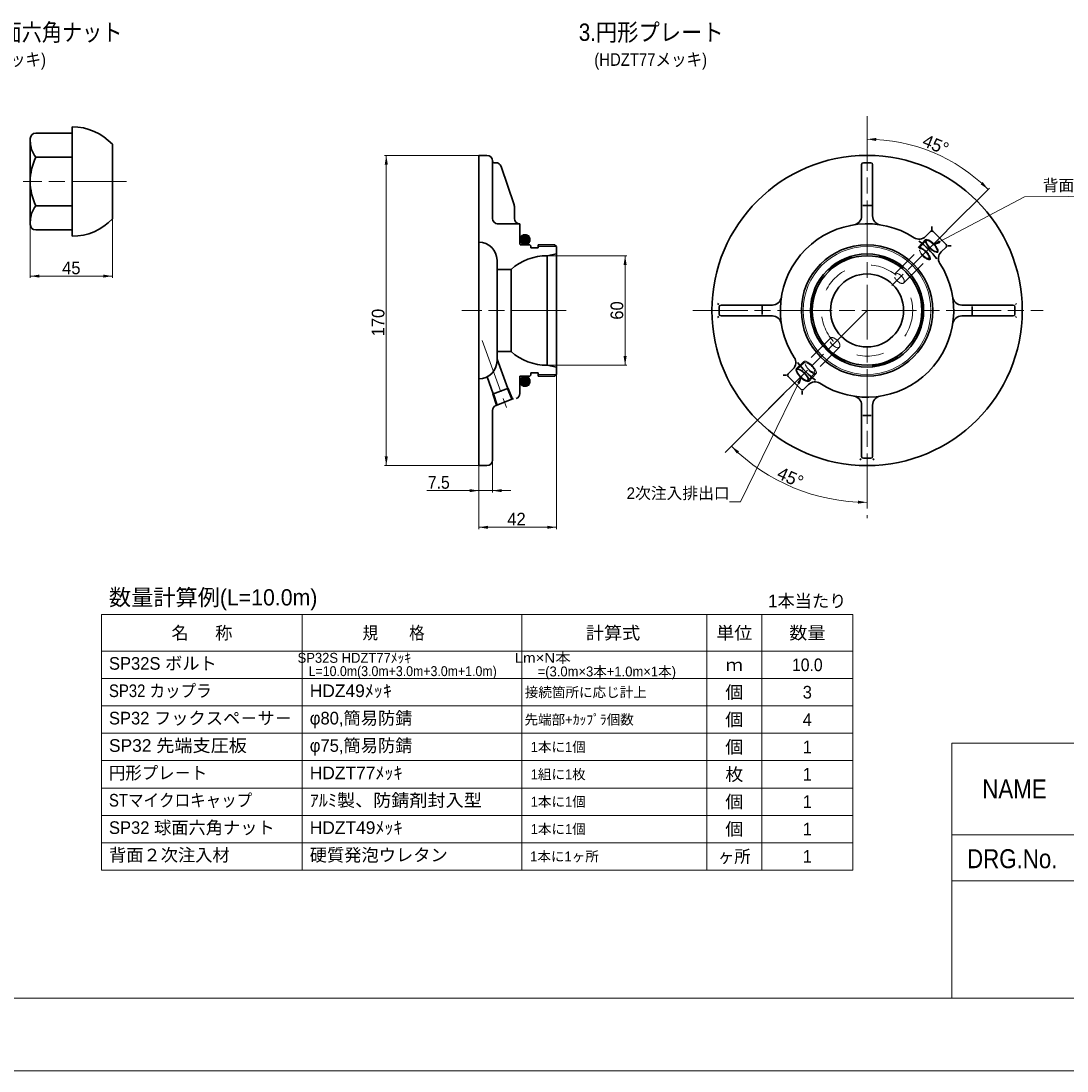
# Model space of a CAD drawing. Units: millimetres at full size, sheet at 1:2.5. Extents: x 2413 to 4093, y 1064 to 2267.
# Drawn here: x 3101 to 3674, y 1079 to 1654 of the extents above; entities that cross this region are included whole.
import ezdxf
from ezdxf.enums import TextEntityAlignment as Align

# ---------------------------------------------------------------- set-up
doc = ezdxf.new("R2010")
doc.units = ezdxf.units.MM
doc.header["$LTSCALE"] = 2.5
for name, pattern in [('CHAIN', [18.5, 12, -1.5, 3.5, -1.5]), ('CHAIN_DOUBLE_DASH', [23.5, 12, -1.5, 3.5, -1.5, 3.5, -1.5]), ('DASHED_SPACED', [12, 6, -6])]:
    doc.linetypes.add(name, pattern=pattern)
for name, color, linetype, lineweight in [('1外形線', 7, 'Continuous', 35), ('2細い実線', 3, 'Continuous', 20), ('3隠れ線', 2, 'DASHED_SPACED', 13), ('4中心線', 1, 'CHAIN', 15), ('5想像線', 6, 'CHAIN_DOUBLE_DASH', 13), ('6寸法線', 4, 'Continuous', 13), ('7 枠・タイトル', 7, 'Continuous', 13), ('8 数量表', 7, 'Continuous', 13)]:
    doc.layers.add(name, color=color, linetype=linetype, lineweight=lineweight)
doc.styles.add('ＭＳ Ｐゴシック', font='')
doc.styles.get('ＭＳ Ｐゴシック').set_extended_font_data('MS PGothic')

# ---------------------------------------------------------------- blocks, each defined once
blk = doc.blocks.new('filled_arrow')
at = {"color": 0, "linetype": 'Continuous', "lineweight": -2}
blk.add_solid([(7.5, 1.25), (0, 0), (7.5, -1.25)], dxfattribs=at)

msp = doc.modelspace()

# ---------------------------------------------------------------- hatches: boundary and pattern name
at = {"layer": '1外形線'}
for points in [[(3380.147, 1534.661, -1), (3374.447, 1534.661, -1)], [(3374.447, 1456.961, -1), (3380.147, 1456.961, -1)]]:
    msp.add_hatch(color=256, dxfattribs=at).paths.add_polyline_path(points)

# ---------------------------------------------------------------- linework, layer by layer
for p, q in [((3129.219, 1566.482), (3129.219, 1596.482)), ((3106.219, 1542.932), (3106.219, 1590.032)), ((3129.219, 1593.032), (3109.219, 1593.032)), ((3151.219, 1546.086), (3151.219, 1586.878)), ((3129.219, 1579.757), (3109.219, 1579.757)), ((3351.947, 1580.811), (3356.447, 1580.811)), ((3351.947, 1580.811), (3351.947, 1410.811)), ((3359.447, 1577.811), (3359.447, 1546.311)), ((3360.447, 1576.807), (3361.299, 1576.811)), ((3562.666, 1576.811), (3566.666, 1576.811)), ((3364.139, 1574.777), (3371.287, 1553.781)), ((3561.666, 1575.811), (3561.666, 1547.697)), ((3567.666, 1575.811), (3567.666, 1547.697)), ((3129.219, 1566.482), (3129.219, 1536.482)), ((3129.219, 1553.207), (3109.219, 1553.207)), ((3371.447, 1552.814), (3371.447, 1546.311)), ((3567.044, 1553.311), (3562.399, 1553.311)), ((3361.947, 1543.311), (3374.447, 1543.311)), ((3374.447, 1543.311), (3374.447, 1532.011)), ((3129.219, 1539.932), (3109.219, 1539.932)), ((3129.219, 1536.482), (3129.219, 1539.932)), ((3596.723, 1536.352), (3599.428, 1539.058)), ((3600.135, 1541.806), (3600.135, 1539.884)), ((3607.913, 1531.986), (3600.842, 1539.058)), ((3374.647, 1531.811), (3379.947, 1531.811)), ((3380.447, 1531.311), (3379.947, 1531.811)), ((3380.447, 1531.311), (3380.447, 1530.061)), ((3384.447, 1531.811), (3384.447, 1530.061)), ((3384.447, 1531.811), (3393.447, 1531.811)), ((3394.447, 1530.811), (3393.447, 1531.811)), ((3394.447, 1530.811), (3394.447, 1460.811)), ((3605.208, 1527.867), (3607.913, 1530.572)), ((3608.854, 1531.279), (3610.741, 1531.279)), ((3380.447, 1530.061), (3384.447, 1530.061)), ((3389.447, 1525.811), (3394.447, 1526.811)), ((3389.447, 1525.811), (3389.447, 1465.811)), ((3361.947, 1523.311), (3361.947, 1468.311)), ((3361.947, 1518.311), (3369.604, 1518.311)), ((3369.604, 1518.311), (3369.604, 1473.311)), ((3483.387, 1499.09), (3482.769, 1499.708)), ((3483.666, 1493.811), (3483.666, 1497.811)), ((3484.666, 1498.811), (3512.779, 1498.811)), ((3507.166, 1498.189), (3507.166, 1493.543)), ((3616.553, 1498.811), (3644.666, 1498.811)), ((3622.166, 1493.432), (3622.166, 1498.078)), ((3645.666, 1497.811), (3645.666, 1493.811)), ((3646.566, 1499.71), (3645.911, 1499.056)), ((3482.767, 1491.911), (3483.421, 1492.566)), ((3484.666, 1492.811), (3512.779, 1492.811)), ((3616.553, 1492.811), (3644.666, 1492.811)), ((3645.945, 1492.532), (3646.564, 1491.913)), ((3361.947, 1473.311), (3369.604, 1473.311)), ((3361.947, 1469.179), (3367.82, 1453.043)), ((3380.447, 1461.561), (3384.447, 1461.561)), ((3380.447, 1460.311), (3380.447, 1461.561)), ((3384.447, 1459.811), (3384.447, 1461.561)), ((3389.447, 1465.811), (3394.447, 1464.811)), ((3524.124, 1463.754), (3521.419, 1461.049)), ((3356.465, 1459.389), (3359.833, 1450.135)), ((3374.447, 1450.411), (3374.447, 1459.611)), ((3374.647, 1459.811), (3379.947, 1459.811)), ((3379.947, 1459.811), (3380.447, 1460.311)), ((3384.447, 1459.811), (3393.447, 1459.811)), ((3393.447, 1459.811), (3394.447, 1460.811)), ((3518.67, 1460.342), (3520.593, 1460.342)), ((3528.49, 1452.564), (3521.419, 1459.635)), ((3368.215, 1453.186), (3359.438, 1449.992)), ((3362.017, 1444.008), (3359.984, 1450.19)), ((3369.972, 1447.228), (3367.669, 1452.988)), ((3529.197, 1451.623), (3529.197, 1449.736)), ((3532.61, 1455.269), (3529.905, 1452.564)), ((3370.973, 1447.592), (3361.404, 1443.763)), ((3359.43, 1440.944), (3359.43, 1413.811)), ((3561.666, 1443.924), (3561.666, 1415.811)), ((3567.666, 1443.924), (3567.666, 1415.811)), ((3562.288, 1438.311), (3566.933, 1438.311)), ((3351.947, 1410.811), (3356.43, 1410.811)), ((3561.387, 1414.532), (3560.769, 1413.913)), ((3566.666, 1414.811), (3562.666, 1414.811)), ((3568.566, 1413.911), (3567.911, 1414.566))]:
    msp.add_line(p, q, dxfattribs=at)
for radius in [85, 36, 31, 30, 20]:
    msp.add_circle((3564.666, 1495.811), radius, dxfattribs=at)
for centre, radius, start, end in [((3129.219, 1566.482), 30, 42.83343, 90), ((3109.219, 1590.032), 3, 90, 180), ((3121.219, 1588.757), 15, 180, 216.8699), ((3137.09, 1566.482), 30.871, 154.53143, 180), ((3356.447, 1577.811), 3, 0, 90), ((3360.447, 1577.807), 1, 180, 270.48981), ((3361.299, 1573.811), 3, 18.79989, 90.48981), ((3562.666, 1575.811), 1, 90, 180), ((3566.666, 1575.811), 1, 0, 90), ((3137.09, 1566.482), 30.871, 180, 205.46857), ((3368.447, 1552.814), 3, 0, 18.79989), ((3121.219, 1544.207), 15, 143.1301, 180), ((3109.219, 1542.932), 3, 180, 270), ((3129.219, 1566.482), 30, 270, 317.16657), ((3362.447, 1546.311), 3, 180, 270), ((3374.447, 1546.311), 3, 180, 270), ((3564.666, 1495.811), 47.5, 57.09445, 212.90555), ((3556.666, 1547.697), 5, 279.11496, 0), ((3572.666, 1547.697), 5, 180, 260.88504), ((3593.187, 1539.888), 5, 237.09445, 315), ((3600.135, 1538.35), 1, 45, 135), ((3351.947, 1523.311), 10, 0, 90), ((3564.666, 1495.811), 47.5, 36.56468, 53.26163), ((3607.206, 1531.279), 1, 315, 45), ((3389.447, 1495.811), 30, 90, 131.40962), ((3608.743, 1524.332), 5, 135, 212.90555), ((3564.666, 1495.811), 47.5, 237.09445, 32.90555), ((3512.779, 1503.811), 5, 270, 350.88504), ((3616.553, 1503.811), 5, 189.11496, 270), ((3484.666, 1497.811), 1, 90, 180), ((3644.666, 1497.811), 1, 0, 90), ((3484.666, 1493.811), 1, 180, 270), ((3512.779, 1487.811), 5, 9.11496, 90), ((3616.553, 1487.811), 5, 90, 170.88504), ((3644.666, 1493.811), 1, 270, 0), ((3389.447, 1495.811), 30, 228.59038, 270), ((3351.947, 1468.311), 10, 270, 0), ((3520.589, 1467.29), 5, 315, 32.90555), ((3564.666, 1495.811), 47.5, 216.73837, 233.43532), ((3374.647, 1459.611), 0.2, 90, 180), ((3522.126, 1460.342), 1, 135, 225), ((3536.145, 1451.733), 5, 57.09445, 135), ((3371.447, 1450.411), 3, 290, 0), ((3529.197, 1453.271), 1, 225, 315), ((3556.666, 1443.924), 5, 0, 80.88504), ((3572.666, 1443.924), 5, 99.11496, 180), ((3362.43, 1440.944), 3, 110, 180), ((3562.666, 1415.811), 1, 180, 270), ((3566.666, 1415.811), 1, 270, 0), ((3356.43, 1413.811), 3, 270, 0)]:
    msp.add_arc(centre, radius, start, end, dxfattribs=at)
for centre in [(3600.055, 1531.2), (3529.277, 1460.422)]:
    msp.add_ellipse(centre, major_axis=(-3.029, 3.029), ratio=0.34202, dxfattribs=at)
at = {"layer": '2細い実線'}
for p, q in [((3384.447, 1530.811), (3394.447, 1530.811)), ((3384.447, 1460.811), (3394.447, 1460.811)), ((3361.477, 1443.792), (3359.438, 1449.992)), ((3370.518, 1447.426), (3368.215, 1453.186))]:
    msp.add_line(p, q, dxfattribs=at)
msp.add_circle((3564.666, 1495.811), 35, dxfattribs=at)
for centre in [(3600.055, 1531.2), (3529.277, 1460.422)]:
    msp.add_ellipse(centre, major_axis=(-3.439, 3.439), ratio=0.34202, dxfattribs=at)
at = {"layer": '3隠れ線'}
for p, q in [((3592.633, 1530.383), (3596.616, 1534.639)), ((3593.044, 1529.972), (3597.027, 1534.228)), ((3579.797, 1515.891), (3593.461, 1529.555)), ((3584.747, 1510.941), (3598.41, 1524.605)), ((3544.567, 1480.662), (3530.922, 1467.016)), ((3549.517, 1475.712), (3535.872, 1462.066)), ((3530.094, 1467.844), (3525.838, 1463.861)), ((3530.505, 1467.433), (3526.248, 1463.45)), ((3536.288, 1461.65), (3532.306, 1457.393)), ((3536.699, 1461.239), (3532.716, 1456.982))]:
    msp.add_line(p, q, dxfattribs=at)
for radius in [30.428, 25]:
    msp.add_circle((3564.666, 1495.811), radius, dxfattribs=at)
for centre, major_axis, ratio in [((3595.936, 1527.08), (-3.302, 3.302), 0.34202), ((3595.936, 1527.08), (-2.892, 2.892), 0.34202), ((3595.936, 1527.08), (-2.475, 2.475), 0.34202), ((3582.272, 1513.416), (-2.475, 2.475), 0.507713), ((3547.042, 1478.187), (-2.475, 2.475), 0.51516), ((3533.397, 1464.541), (-3.302, 3.302), 0.34202), ((3533.397, 1464.541), (-2.475, 2.475), 0.34202)]:
    msp.add_ellipse(centre, major_axis=major_axis, ratio=ratio, dxfattribs=at)
at = {"layer": '4中心線'}
for p, q in [((3564.666, 1602.384), (3564.666, 1381.925)), ((3158.895, 1566.482), (3102.367, 1566.482)), ((3608.37, 1539.514), (3578.29, 1509.435)), ((3399.778, 1495.811), (3342.725, 1495.811)), ((3469.301, 1495.811), (3661.133, 1495.811)), ((3564.666, 1495.811), (3486.937, 1418.082)), ((3353.724, 1479.346), (3367.074, 1442.665))]:
    msp.add_line(p, q, dxfattribs=at)
at = {"layer": '5想像線'}
for centre in [(3377.297, 1534.661), (3377.297, 1456.961)]:
    msp.add_circle(centre, 2.85, dxfattribs=at)
at = {"layer": '6寸法線'}
for p, q in [((3351.884, 1580.811), (3300.276, 1580.811)), ((3301.276, 1580.811), (3301.276, 1410.811)), ((3608.414, 1539.558), (3631.738, 1562.882)), ((3106.219, 1542.869), (3106.219, 1513.653)), ((3151.219, 1547.523), (3151.219, 1513.653)), ((3389.509, 1525.811), (3433.112, 1525.811)), ((3432.112, 1525.811), (3432.112, 1465.811)), ((3106.219, 1514.653), (3151.219, 1514.653)), ((3389.509, 1465.811), (3433.112, 1465.811)), ((3394.447, 1460.748), (3394.447, 1376.008)), ((3518.999, 1450.143), (3489.613, 1420.757)), ((3351.884, 1410.811), (3300.276, 1410.811)), ((3351.947, 1410.748), (3351.947, 1396.101)), ((3351.947, 1410.748), (3351.947, 1376.008)), ((3359.43, 1413.748), (3359.43, 1396.101)), ((3564.666, 1399.646), (3564.666, 1389.669)), ((3323.514, 1397.101), (3369.43, 1397.101)), ((3351.947, 1377.008), (3394.447, 1377.008))]:
    msp.add_line(p, q, dxfattribs=at)
for points in [[(3600.082, 1531.227), (3604.504, 1533.561), (3650.942, 1558.074), (3723.637, 1558.617)], [(3529.277, 1460.422), (3527.085, 1455.928), (3495.393, 1390.943), (3489.393, 1390.943)]]:
    msp.add_lwpolyline(points, dxfattribs=at)
for radius, start, end in [(93.854, 45, 90), (105.142, 225, 270)]:
    msp.add_arc((3564.666, 1495.811), radius, start, end, dxfattribs=at)
at = {"layer": '7 枠・タイトル'}
for p, q in [((3611.165, 1258.758), (3611.165, 1119.062)), ((3611.165, 1258.758), (4053.483, 1258.758)), ((3611.165, 1208.456), (4053.483, 1208.456)), ((3611.165, 1183.306), (4053.483, 1183.306)), ((2453.483, 1119.062), (4053.483, 1119.062)), ((2413.483, 1079.062), (4093.483, 1079.062))]:
    msp.add_line(p, q, dxfattribs=at)
at = {"layer": '8 数量表'}
for p, q in [((3145.272, 1329.139), (3556.933, 1329.139)), ((3145.272, 1329.139), (3145.272, 1189.139)), ((3255.272, 1329.139), (3255.272, 1189.139)), ((3375.575, 1329.139), (3375.575, 1189.139)), ((3476.933, 1329.139), (3476.933, 1189.139)), ((3506.933, 1329.139), (3506.933, 1189.139)), ((3556.933, 1329.139), (3556.933, 1189.139)), ((3145.272, 1309.139), (3556.933, 1309.139)), ((3145.272, 1294.139), (3556.933, 1294.139)), ((3145.272, 1279.139), (3505.272, 1279.139)), ((3145.272, 1279.139), (3556.933, 1279.139)), ((3145.272, 1264.139), (3556.933, 1264.139)), ((3145.272, 1249.139), (3556.933, 1249.139)), ((3145.272, 1234.139), (3556.933, 1234.139)), ((3145.272, 1219.139), (3556.933, 1219.139)), ((3145.272, 1204.139), (3556.933, 1204.139)), ((3145.272, 1189.139), (3556.933, 1189.139))]:
    msp.add_line(p, q, dxfattribs=at)

# ---------------------------------------------------------------- block references
at = {"layer": '6寸法線', "xscale": 0.667, "yscale": 0.667}
for p, rotation in [((3564.666, 1589.664), 358.5), ((3301.276, 1580.811), 270), ((3631.031, 1562.175), 136.5), ((3600.082, 1531.227), 27.8), ((3432.112, 1525.811), 270), ((3151.219, 1514.653), 180), ((3432.112, 1465.811), 90), ((3529.277, 1460.422), 244), ((3490.32, 1421.464), 316.4), ((3301.276, 1410.811), 90), ((3351.947, 1397.101), 180), ((3564.666, 1390.669), 178.6), ((3394.447, 1377.008), 180)]:
    msp.add_blockref('filled_arrow', p, dxfattribs=dict(at, rotation=rotation))
for p in [(3106.219, 1514.653), (3359.43, 1397.101), (3351.947, 1377.008)]:
    msp.add_blockref('filled_arrow', p, dxfattribs=at)

# ---------------------------------------------------------------- texts
at = {"layer": '6寸法線', "style": 'ＭＳ Ｐゴシック', "width": 1.05}
for rotation, p in [(337.5, (3602.304, 1586.678)), (335.334, (3522.666, 1404.352))]:
    msp.add_text('45°', height=6.928, rotation=rotation, dxfattribs=at).set_placement(p, align=Align.MIDDLE_CENTER)
at = {"layer": '6寸法線', "style": 'ＭＳ Ｐゴシック'}
for s, p in [('背面2次注入口', (3717.32, 1564.435)), ('2次注入排出口', (3489.393, 1395.711))]:
    msp.add_text(s, height=6.334, dxfattribs=at).set_placement(p, align=Align.MIDDLE_RIGHT)
for s, p in [('45', (3128.719, 1519.153)), ('42', (3372.606, 1381.508))]:
    msp.add_text(s, height=6.928, dxfattribs=at).set_placement(p, align=Align.MIDDLE_CENTER)
for s, p in [('170', (3296.776, 1489.178)), ('60', (3427.612, 1495.811))]:
    msp.add_text(s, height=6.928, rotation=90, dxfattribs=at).set_placement(p, align=Align.MIDDLE_CENTER)
at = {"layer": '6寸法線', "style": 'ＭＳ Ｐゴシック', "width": 0.95}
msp.add_text('7.5', height=6.928, dxfattribs=at).set_placement((3330.042, 1401.601), align=Align.MIDDLE_CENTER)
at = {"layer": '7 枠・タイトル', "style": 'ＭＳ Ｐゴシック'}
for s, width, p in [('2.ＳＰ３２球面六角ナット', 0.85, (3156.647, 1648.277)), ('3.円形プレート', 0.9, (3486.088, 1648.304))]:
    msp.add_text(s, height=9.501, dxfattribs=dict(at, width=width)).set_placement(p, align=Align.MIDDLE_RIGHT)
at = {"layer": '7 枠・タイトル', "style": 'ＭＳ Ｐゴシック', "width": 0.9}
for s, p in [('(HDZT49メッキ)', (3083.936, 1633.346)), ('(HDZT77メッキ)', (3446.116, 1633.346))]:
    msp.add_text(s, height=6.928, dxfattribs=at).set_placement(p, align=Align.MIDDLE_CENTER)
for s, p in [('NAME', (3627.788, 1225.365)), ('DRG.No.', (3619.449, 1187.097))]:
    msp.add_text(s, height=10.37, dxfattribs=at).set_placement(p, align=Align.BOTTOM_LEFT)
at = {"layer": '8 数量表', "style": 'ＭＳ Ｐゴシック'}
for s, height, p in [('数量計算例(L=10.0m)', 8.908, (3149.345, 1331.507)), ('SP32S ボルト', 6.928, (3149.345, 1296.886)), ('SP32 フックスペ－サ－', 6.928, (3149.345, 1266.886)), ('φ80,簡易防錆', 6.928, (3259.345, 1266.886)), ('φ75,簡易防錆', 6.928, (3259.345, 1251.886)), ('SP32 球面六角ナット', 6.928, (3149.345, 1206.886)), ('背面２次注入材', 6.928, (3149.345, 1191.886)), ('硬質発泡ウレタン', 6.928, (3259.345, 1191.886))]:
    msp.add_text(s, height=height, dxfattribs=at).set_placement(p, align=Align.BOTTOM_LEFT)
for s, height, p in [('1本当たり', 6.928, (3531.933, 1336.639)), ('名\u3000  称', 6.928, (3200.272, 1319.139)), ('SP32S HDZT77ﾒｯｷ', 5.444, (3283.772, 1305.468)), (' =(3.0m×3本+1.0m×1本)', 5.444, (3421.099, 1297.996)), ('ｍ', 6.928, (3491.933, 1301.639)), ('接続箇所に応じ計上', 5.444, (3410.575, 1286.639)), ('3', 6.928, (3531.933, 1286.639)), ('先端部+ｶｯﾌﾟﾗ個数', 5.444, (3406.924, 1271.639)), ('4', 6.928, (3531.933, 1271.639)), ('1', 6.928, (3531.933, 1256.639)), ('1', 6.928, (3531.933, 1241.639)), ('1', 6.928, (3531.933, 1241.639)), ('1', 6.928, (3531.933, 1226.639)), ('1', 6.928, (3531.933, 1211.639)), ('1', 6.928, (3531.933, 1196.639))]:
    msp.add_text(s, height=height, dxfattribs=at).set_placement(p, align=Align.MIDDLE_CENTER)
for s, width, p in [('規\u3000\u3000格', 0.9, (3305.272, 1319.139)), ('計算式', 1.05, (3425.519, 1319.139)), ('単位', 1.05, (3491.933, 1319.139)), ('数量', 1.05, (3531.933, 1319.139)), ('10.0', 0.95, (3531.933, 1301.639)), ('個', 1.05, (3491.933, 1286.639)), ('個', 1.05, (3491.933, 1271.639)), ('個', 1.05, (3491.933, 1271.639)), ('個', 1.05, (3491.933, 1256.639)), ('枚', 1.05, (3491.933, 1241.639)), ('個', 1.05, (3491.933, 1226.639)), ('個', 1.05, (3491.933, 1226.639)), ('個', 1.05, (3491.933, 1226.639)), ('個', 1.05, (3491.933, 1211.639)), ('ヶ所', 0.95, (3491.933, 1196.639))]:
    msp.add_text(s, height=6.928, dxfattribs=dict(at, width=width)).set_placement(p, align=Align.MIDDLE_CENTER)
at = {"layer": '8 数量表', "style": 'ＭＳ Ｐゴシック', "width": 1.15}
msp.add_text('Lm×N本', height=5.444, dxfattribs=at).set_placement((3402.288, 1305.468), align=Align.MIDDLE_RIGHT)
at = {"layer": '8 数量表', "style": 'ＭＳ Ｐゴシック', "width": 0.95}
msp.add_text('L=10.0m(3.0m+3.0m+3.0m+1.0m)', height=5.444, dxfattribs=at).set_placement((3258.757, 1298.177), align=Align.MIDDLE_LEFT)
at = {"layer": '8 数量表', "style": 'ＭＳ Ｐゴシック'}
for s, width, p in [('SP32 カップラ', 0.9, (3149.345, 1281.886)), ('HDZ49ﾒｯｷ', 1.05, (3259.345, 1281.886)), ('SP32 先端支圧板', 1.05, (3149.345, 1251.886)), ('円形プレ－ト', 0.95, (3149.345, 1236.886)), ('HDZT77ﾒｯｷ', 1.05, (3259.345, 1236.886)), ('STマイクロキャップ', 0.9, (3149.345, 1221.886)), ('ｱﾙﾐ製、防錆剤封入型', 1.05, (3259.345, 1221.886)), ('HDZT49ﾒｯｷ', 1.05, (3259.345, 1206.886))]:
    msp.add_text(s, height=6.928, dxfattribs=dict(at, width=width)).set_placement(p, align=Align.BOTTOM_LEFT)
for s, p in [('1本に1個', (3410.575, 1256.639)), ('1組に1枚', (3410.575, 1241.639)), ('1本に1個', (3410.575, 1226.639)), ('1本に1個', (3410.575, 1211.639)), ('1本に1ヶ所', (3417.723, 1196.639))]:
    msp.add_text(s, height=5.444, dxfattribs=at).set_placement(p, align=Align.MIDDLE_RIGHT)

doc.saveas('drawing.dxf')
